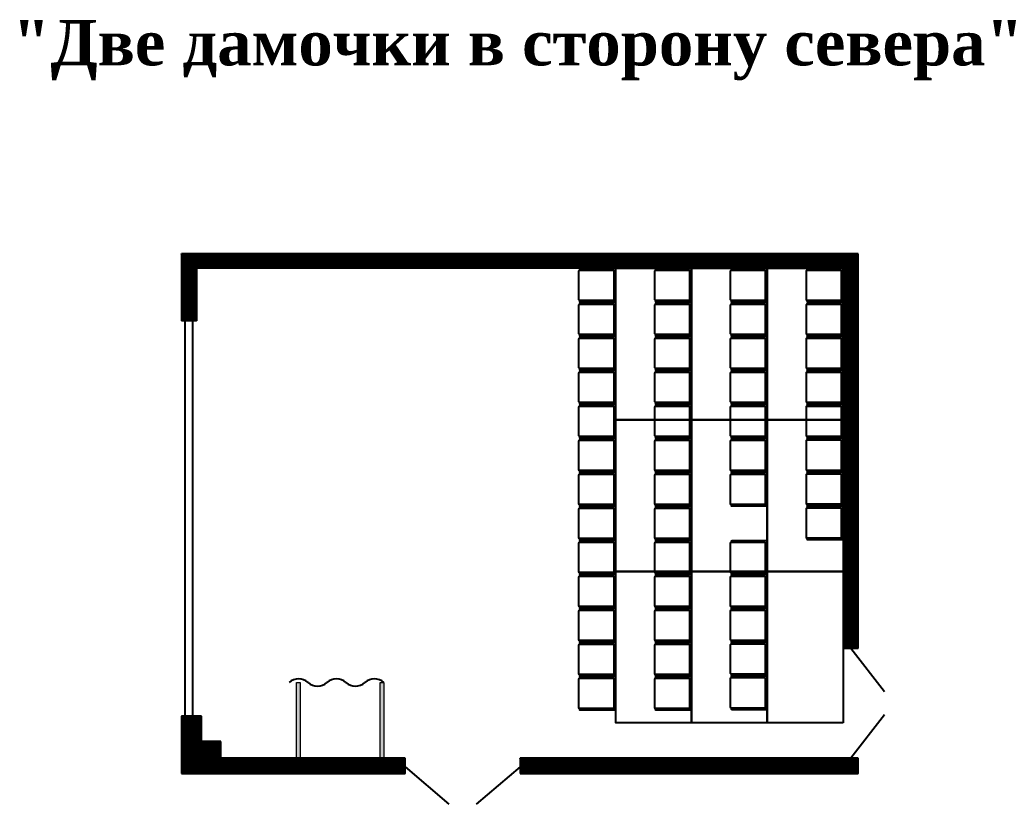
# Model space of a CAD drawing. Header units: millimetres. Extents: x -520232 to 211296, y -156633 to 78411.
# Drawn here: x 86079 to 99219, y -88011 to -77663 of the extents above; entities that cross this region are included whole.
import ezdxf

# ---------------------------------------------------------------- set-up
doc = ezdxf.new("R2010")
doc.units = ezdxf.units.MM
for name, color, linetype in [('Декорации', 10, 'Continuous'), ('Партер', 7, 'Continuous'), ('План планшет1', 7, 'Continuous')]:
    doc.layers.add(name, color=color, linetype=linetype)
doc.styles.get("Standard").update_dxf_attribs({"font": 'arial.ttf', "height": 300})

msp = doc.modelspace()

# ---------------------------------------------------------------- hatches: boundary and pattern name
at = {"layer": 'Декорации', "lineweight": 13}
h = msp.add_hatch(color=256, dxfattribs=at)
h.dxf.hatch_style = 1
h.paths.add_polyline_path([(89777.098, -86406.431), (89727.098, -86406.431), (89727.098, -87406.431), (89777.098, -87406.431)])
h = msp.add_hatch(color=256, dxfattribs=at)
h.dxf.hatch_style = 1
h.paths.add_polyline_path([(90879.098, -86406.431), (90829.098, -86406.431), (90829.098, -87406.431), (90879.098, -87406.431)])
at = {"layer": 'План планшет1'}
h = msp.add_hatch(dxfattribs=at)
h.set_pattern_fill('ANSI31', color=256)
h.set_pattern_definition([(45, (-71450.583, -149248.7782), (-2.24506403, 2.24506403), [])])
h.paths.add_polyline_path([(97137.098, -80751.267), (88409.098, -80751.267), (88209.098, -80751.267), (88209.098, -81634.431), (88409.098, -81634.431), (88409.098, -80939.431), (96937.098, -80939.431), (96937.098, -85951.431), (97137.098, -85951.431), (97137.098, -80951.267)])
h.paths.add_polyline_path([(97137.098, -87606.431), (97137.098, -87406.431), (92675.098, -87406.431), (92675.098, -87606.431)])
h.paths.add_polyline_path([(91159.098, -87406.431), (88727.098, -87406.431), (88727.098, -87186.431), (88472.098, -87186.431), (88472.098, -86850.431), (88409.098, -86850.431), (88209.098, -86850.431), (88209.098, -87406.431), (88209.098, -87606.431), (91159.098, -87606.431)])

# ---------------------------------------------------------------- linework, layer by layer
at = {"color": 5}
for points in [[(93474.189, -80943.169), (93922.189, -80943.169, -0.414213562), (93933.189, -80954.169), (93933.189, -81377.169, -0.414213562), (93922.189, -81388.169), (93474.189, -81388.169)], [(94474.189, -80943.169), (94922.189, -80943.169, -0.414213562), (94933.189, -80954.169), (94933.189, -81377.169, -0.414213562), (94922.189, -81388.169), (94474.189, -81388.169)], [(95474.189, -80943.169), (95922.189, -80943.169, -0.414213562), (95933.189, -80954.169), (95933.189, -81377.169, -0.414213562), (95922.189, -81388.169), (95474.189, -81388.169)], [(96474.189, -80943.169), (96922.189, -80943.169, -0.414213562), (96933.189, -80954.169), (96933.189, -81377.169, -0.414213562), (96922.189, -81388.169), (96474.189, -81388.169)], [(93474.189, -81391.908), (93922.189, -81391.908, -0.414213562), (93933.189, -81402.908), (93933.189, -81825.908, -0.414213562), (93922.189, -81836.908), (93474.189, -81836.908)], [(94474.189, -81391.908), (94922.189, -81391.908, -0.414213562), (94933.189, -81402.908), (94933.189, -81825.908, -0.414213562), (94922.189, -81836.908), (94474.189, -81836.908)], [(95474.189, -81391.908), (95922.189, -81391.908, -0.414213562), (95933.189, -81402.908), (95933.189, -81825.908, -0.414213562), (95922.189, -81836.908), (95474.189, -81836.908)], [(96474.189, -81391.311), (96922.189, -81391.311, -0.414213562), (96933.189, -81402.311), (96933.189, -81825.311, -0.414213562), (96922.189, -81836.311), (96474.189, -81836.311)], [(93474.189, -81840.646), (93922.189, -81840.646, -0.414213562), (93933.189, -81851.646), (93933.189, -82274.646, -0.414213562), (93922.189, -82285.646), (93474.189, -82285.646)], [(94474.189, -81840.646), (94922.189, -81840.646, -0.414213562), (94933.189, -81851.646), (94933.189, -82274.646, -0.414213562), (94922.189, -82285.646), (94474.189, -82285.646)], [(95474.189, -81840.646), (95922.189, -81840.646, -0.414213562), (95933.189, -81851.646), (95933.189, -82274.646, -0.414213562), (95922.189, -82285.646), (95474.189, -82285.646)], [(96474.189, -81839.453), (96922.189, -81839.453, -0.414213562), (96933.189, -81850.453), (96933.189, -82273.453, -0.414213562), (96922.189, -82284.453), (96474.189, -82284.453)], [(93474.189, -82289.384), (93922.189, -82289.384, -0.414213562), (93933.189, -82300.384), (93933.189, -82723.384, -0.414213562), (93922.189, -82734.384), (93474.189, -82734.384)], [(94474.189, -82289.384), (94922.189, -82289.384, -0.414213562), (94933.189, -82300.384), (94933.189, -82723.384, -0.414213562), (94922.189, -82734.384), (94474.189, -82734.384)], [(95474.189, -82289.384), (95922.189, -82289.384, -0.414213562), (95933.189, -82300.384), (95933.189, -82723.384, -0.414213562), (95922.189, -82734.384), (95474.189, -82734.384)], [(96474.189, -82287.594), (96922.189, -82287.594, -0.414213562), (96933.189, -82298.594), (96933.189, -82721.594, -0.414213562), (96922.189, -82732.594), (96474.189, -82732.594)], [(93474.189, -82738.122), (93922.189, -82738.122, -0.414213562), (93933.189, -82749.122), (93933.189, -83172.122, -0.414213562), (93922.189, -83183.122), (93474.189, -83183.122)], [(94474.189, -82738.122), (94922.189, -82738.122, -0.414213562), (94933.189, -82749.122), (94933.189, -83172.122, -0.414213562), (94922.189, -83183.122), (94474.189, -83183.122)], [(95474.189, -82738.122), (95922.189, -82738.122, -0.414213562), (95933.189, -82749.122), (95933.189, -83172.122, -0.414213562), (95922.189, -83183.122), (95474.189, -83183.122)], [(96474.189, -82735.736), (96922.189, -82735.736, -0.414213562), (96933.189, -82746.736), (96933.189, -83169.736, -0.414213562), (96922.189, -83180.736), (96474.189, -83180.736)], [(93474.189, -83186.861), (93922.189, -83186.861, -0.414213562), (93933.189, -83197.861), (93933.189, -83620.861, -0.414213562), (93922.189, -83631.861), (93474.189, -83631.861)], [(94474.189, -83186.861), (94922.189, -83186.861, -0.414213562), (94933.189, -83197.861), (94933.189, -83620.861, -0.414213562), (94922.189, -83631.861), (94474.189, -83631.861)], [(95474.189, -83186.861), (95922.189, -83186.861, -0.414213562), (95933.189, -83197.861), (95933.189, -83620.861, -0.414213562), (95922.189, -83631.861), (95474.189, -83631.861)], [(96474.189, -83183.878), (96922.189, -83183.878, -0.414213562), (96933.189, -83194.878), (96933.189, -83617.878, -0.414213562), (96922.189, -83628.878), (96474.189, -83628.878)], [(93474.189, -83635.599), (93922.189, -83635.599, -0.414213562), (93933.189, -83646.599), (93933.189, -84069.599, -0.414213562), (93922.189, -84080.599), (93474.189, -84080.599)], [(94474.189, -83635.599), (94922.189, -83635.599, -0.414213562), (94933.189, -83646.599), (94933.189, -84069.599, -0.414213562), (94922.189, -84080.599), (94474.189, -84080.599)], [(95474.189, -83635.599), (95922.189, -83635.599, -0.414213562), (95933.189, -83646.599), (95933.189, -84069.599, -0.414213562), (95922.189, -84080.599), (95474.189, -84080.599)], [(96474.189, -83632.019), (96922.189, -83632.019, -0.414213562), (96933.189, -83643.019), (96933.189, -84066.019, -0.414213562), (96922.189, -84077.019), (96474.189, -84077.019)], [(93474.189, -84084.337), (93922.189, -84084.337, -0.414213562), (93933.189, -84095.337), (93933.189, -84518.337, -0.414213562), (93922.189, -84529.337), (93474.189, -84529.337)], [(94474.189, -84084.337), (94922.189, -84084.337, -0.414213562), (94933.189, -84095.337), (94933.189, -84518.337, -0.414213562), (94922.189, -84529.337), (94474.189, -84529.337)], [(96474.189, -84080.161), (96922.189, -84080.161, -0.414213562), (96933.189, -84091.161), (96933.189, -84514.161, -0.414213562), (96922.189, -84525.161), (96474.189, -84525.161)], [(93474.189, -84533.076), (93922.189, -84533.076, -0.414213562), (93933.189, -84544.076), (93933.189, -84967.076, -0.414213562), (93922.189, -84978.076), (93474.189, -84978.076)], [(94474.189, -84533.076), (94922.189, -84533.076, -0.414213562), (94933.189, -84544.076), (94933.189, -84967.076, -0.414213562), (94922.189, -84978.076), (94474.189, -84978.076)], [(95474.189, -84533.076), (95922.189, -84533.076, -0.414213562), (95933.189, -84544.076), (95933.189, -84967.076, -0.414213562), (95922.189, -84978.076), (95474.189, -84978.076)], [(93474.189, -84981.988), (93922.189, -84981.988, -0.414213562), (93933.189, -84992.988), (93933.189, -85415.988, -0.414213562), (93922.189, -85426.988), (93474.189, -85426.988)], [(94474.189, -84981.988), (94922.189, -84981.988, -0.414213562), (94933.189, -84992.988), (94933.189, -85415.988, -0.414213562), (94922.189, -85426.988), (94474.189, -85426.988)], [(95474.189, -84981.814), (95922.189, -84981.814, -0.414213562), (95933.189, -84992.814), (95933.189, -85415.814, -0.414213562), (95922.189, -85426.814), (95474.189, -85426.814)], [(93474.189, -85430.726), (93922.189, -85430.726, -0.414213562), (93933.189, -85441.726), (93933.189, -85864.726, -0.414213562), (93922.189, -85875.726), (93474.189, -85875.726)], [(94474.189, -85430.726), (94922.189, -85430.726, -0.414213562), (94933.189, -85441.726), (94933.189, -85864.726, -0.414213562), (94922.189, -85875.726), (94474.189, -85875.726)], [(95474.189, -85427.851), (95922.189, -85427.851, -0.414213562), (95933.189, -85438.851), (95933.189, -85861.851, -0.414213562), (95922.189, -85872.851), (95474.189, -85872.851)], [(93474.189, -85879.464), (93922.189, -85879.464, -0.414213562), (93933.189, -85890.464), (93933.189, -86313.464, -0.414213562), (93922.189, -86324.464), (93474.189, -86324.464)], [(94474.189, -85879.464), (94922.189, -85879.464, -0.414213562), (94933.189, -85890.464), (94933.189, -86313.464, -0.414213562), (94922.189, -86324.464), (94474.189, -86324.464)], [(95474.189, -85873.887), (95922.189, -85873.887, -0.414213562), (95933.189, -85884.887), (95933.189, -86307.887, -0.414213562), (95922.189, -86318.887), (95474.189, -86318.887)], [(93474.189, -86328.203), (93922.189, -86328.203, -0.414213562), (93933.189, -86339.203), (93933.189, -86762.203, -0.414213562), (93922.189, -86773.203), (93474.189, -86773.203)], [(94474.189, -86328.203), (94922.189, -86328.203, -0.414213562), (94933.189, -86339.203), (94933.189, -86762.203, -0.414213562), (94922.189, -86773.203), (94474.189, -86773.203)], [(95474.189, -86319.924), (95922.189, -86319.924, -0.414213562), (95933.189, -86330.924), (95933.189, -86753.924, -0.414213562), (95922.189, -86764.924), (95474.189, -86764.924)]]:
    msp.add_lwpolyline(points, format="xyb", dxfattribs=at)
for points in [[(93911.189, -80965.169), (93911.189, -81366.169), (93464.189, -81366.169, -0.414213562), (93453.189, -81355.169), (93453.189, -80976.169, -0.414213562), (93464.189, -80965.169)], [(94911.189, -80965.169), (94911.189, -81366.169), (94464.189, -81366.169, -0.414213562), (94453.189, -81355.169), (94453.189, -80976.169, -0.414213562), (94464.189, -80965.169)], [(95911.189, -80965.169), (95911.189, -81366.169), (95464.189, -81366.169, -0.414213562), (95453.189, -81355.169), (95453.189, -80976.169, -0.414213562), (95464.189, -80965.169)], [(96911.189, -80965.169), (96911.189, -81366.169), (96464.189, -81366.169, -0.414213562), (96453.189, -81355.169), (96453.189, -80976.169, -0.414213562), (96464.189, -80965.169)], [(93911.189, -81413.908), (93911.189, -81814.908), (93464.189, -81814.908, -0.414213562), (93453.189, -81803.908), (93453.189, -81424.908, -0.414213562), (93464.189, -81413.908)], [(94911.189, -81413.908), (94911.189, -81814.908), (94464.189, -81814.908, -0.414213562), (94453.189, -81803.908), (94453.189, -81424.908, -0.414213562), (94464.189, -81413.908)], [(95911.189, -81413.908), (95911.189, -81814.908), (95464.189, -81814.908, -0.414213562), (95453.189, -81803.908), (95453.189, -81424.908, -0.414213562), (95464.189, -81413.908)], [(96911.189, -81413.311), (96911.189, -81814.311), (96464.189, -81814.311, -0.414213562), (96453.189, -81803.311), (96453.189, -81424.311, -0.414213562), (96464.189, -81413.311)], [(93911.189, -81862.646), (93911.189, -82263.646), (93464.189, -82263.646, -0.414213562), (93453.189, -82252.646), (93453.189, -81873.646, -0.414213562), (93464.189, -81862.646)], [(94911.189, -81862.646), (94911.189, -82263.646), (94464.189, -82263.646, -0.414213562), (94453.189, -82252.646), (94453.189, -81873.646, -0.414213562), (94464.189, -81862.646)], [(95911.189, -81862.646), (95911.189, -82263.646), (95464.189, -82263.646, -0.414213562), (95453.189, -82252.646), (95453.189, -81873.646, -0.414213562), (95464.189, -81862.646)], [(96911.189, -81861.453), (96911.189, -82262.453), (96464.189, -82262.453, -0.414213562), (96453.189, -82251.453), (96453.189, -81872.453, -0.414213562), (96464.189, -81861.453)], [(93911.189, -82311.384), (93911.189, -82712.384), (93464.189, -82712.384, -0.414213562), (93453.189, -82701.384), (93453.189, -82322.384, -0.414213562), (93464.189, -82311.384)], [(94911.189, -82311.384), (94911.189, -82712.384), (94464.189, -82712.384, -0.414213562), (94453.189, -82701.384), (94453.189, -82322.384, -0.414213562), (94464.189, -82311.384)], [(95911.189, -82311.384), (95911.189, -82712.384), (95464.189, -82712.384, -0.414213562), (95453.189, -82701.384), (95453.189, -82322.384, -0.414213562), (95464.189, -82311.384)], [(96911.189, -82309.594), (96911.189, -82710.594), (96464.189, -82710.594, -0.414213562), (96453.189, -82699.594), (96453.189, -82320.594, -0.414213562), (96464.189, -82309.594)], [(93911.189, -82760.122), (93911.189, -83161.122), (93464.189, -83161.122, -0.414213562), (93453.189, -83150.122), (93453.189, -82771.122, -0.414213562), (93464.189, -82760.122)], [(94911.189, -82760.122), (94911.189, -83161.122), (94464.189, -83161.122, -0.414213562), (94453.189, -83150.122), (94453.189, -82771.122, -0.414213562), (94464.189, -82760.122)], [(95911.189, -82760.122), (95911.189, -83161.122), (95464.189, -83161.122, -0.414213562), (95453.189, -83150.122), (95453.189, -82771.122, -0.414213562), (95464.189, -82760.122)], [(96911.189, -82757.736), (96911.189, -83158.736), (96464.189, -83158.736, -0.414213562), (96453.189, -83147.736), (96453.189, -82768.736, -0.414213562), (96464.189, -82757.736)], [(93911.189, -83208.861), (93911.189, -83609.861), (93464.189, -83609.861, -0.414213562), (93453.189, -83598.861), (93453.189, -83219.861, -0.414213562), (93464.189, -83208.861)], [(94911.189, -83208.861), (94911.189, -83609.861), (94464.189, -83609.861, -0.414213562), (94453.189, -83598.861), (94453.189, -83219.861, -0.414213562), (94464.189, -83208.861)], [(95911.189, -83208.861), (95911.189, -83609.861), (95464.189, -83609.861, -0.414213562), (95453.189, -83598.861), (95453.189, -83219.861, -0.414213562), (95464.189, -83208.861)], [(96911.189, -83205.878), (96911.189, -83606.878), (96464.189, -83606.878, -0.414213562), (96453.189, -83595.878), (96453.189, -83216.878, -0.414213562), (96464.189, -83205.878)], [(93911.189, -83657.599), (93911.189, -84058.599), (93464.189, -84058.599, -0.414213562), (93453.189, -84047.599), (93453.189, -83668.599, -0.414213562), (93464.189, -83657.599)], [(94911.189, -83657.599), (94911.189, -84058.599), (94464.189, -84058.599, -0.414213562), (94453.189, -84047.599), (94453.189, -83668.599, -0.414213562), (94464.189, -83657.599)], [(95911.189, -83657.599), (95911.189, -84058.599), (95464.189, -84058.599, -0.414213562), (95453.189, -84047.599), (95453.189, -83668.599, -0.414213562), (95464.189, -83657.599)], [(96911.189, -83654.019), (96911.189, -84055.019), (96464.189, -84055.019, -0.414213562), (96453.189, -84044.019), (96453.189, -83665.019, -0.414213562), (96464.189, -83654.019)], [(93911.189, -84106.337), (93911.189, -84507.337), (93464.189, -84507.337, -0.414213562), (93453.189, -84496.337), (93453.189, -84117.337, -0.414213562), (93464.189, -84106.337)], [(94911.189, -84106.337), (94911.189, -84507.337), (94464.189, -84507.337, -0.414213562), (94453.189, -84496.337), (94453.189, -84117.337, -0.414213562), (94464.189, -84106.337)], [(96911.189, -84102.161), (96911.189, -84503.161), (96464.189, -84503.161, -0.414213562), (96453.189, -84492.161), (96453.189, -84113.161, -0.414213562), (96464.189, -84102.161)], [(93911.189, -84555.076), (93911.189, -84956.076), (93464.189, -84956.076, -0.414213562), (93453.189, -84945.076), (93453.189, -84566.076, -0.414213562), (93464.189, -84555.076)], [(94911.189, -84555.076), (94911.189, -84956.076), (94464.189, -84956.076, -0.414213562), (94453.189, -84945.076), (94453.189, -84566.076, -0.414213562), (94464.189, -84555.076)], [(95911.189, -84555.076), (95911.189, -84956.076), (95464.189, -84956.076, -0.414213562), (95453.189, -84945.076), (95453.189, -84566.076, -0.414213562), (95464.189, -84555.076)], [(93911.189, -85003.988), (93911.189, -85404.988), (93464.189, -85404.988, -0.414213562), (93453.189, -85393.988), (93453.189, -85014.988, -0.414213562), (93464.189, -85003.988)], [(94911.189, -85003.988), (94911.189, -85404.988), (94464.189, -85404.988, -0.414213562), (94453.189, -85393.988), (94453.189, -85014.988, -0.414213562), (94464.189, -85003.988)], [(95911.189, -85003.814), (95911.189, -85404.814), (95464.189, -85404.814, -0.414213562), (95453.189, -85393.814), (95453.189, -85014.814, -0.414213562), (95464.189, -85003.814)], [(93911.189, -85452.726), (93911.189, -85853.726), (93464.189, -85853.726, -0.414213562), (93453.189, -85842.726), (93453.189, -85463.726, -0.414213562), (93464.189, -85452.726)], [(94911.189, -85452.726), (94911.189, -85853.726), (94464.189, -85853.726, -0.414213562), (94453.189, -85842.726), (94453.189, -85463.726, -0.414213562), (94464.189, -85452.726)], [(95911.189, -85449.851), (95911.189, -85850.851), (95464.189, -85850.851, -0.414213562), (95453.189, -85839.851), (95453.189, -85460.851, -0.414213562), (95464.189, -85449.851)], [(93911.189, -85901.464), (93911.189, -86302.464), (93464.189, -86302.464, -0.414213562), (93453.189, -86291.464), (93453.189, -85912.464, -0.414213562), (93464.189, -85901.464)], [(94911.189, -85901.464), (94911.189, -86302.464), (94464.189, -86302.464, -0.414213562), (94453.189, -86291.464), (94453.189, -85912.464, -0.414213562), (94464.189, -85901.464)], [(95911.189, -85895.887), (95911.189, -86296.887), (95464.189, -86296.887, -0.414213562), (95453.189, -86285.887), (95453.189, -85906.887, -0.414213562), (95464.189, -85895.887)], [(93911.189, -86350.203), (93911.189, -86751.203), (93464.189, -86751.203, -0.414213562), (93453.189, -86740.203), (93453.189, -86361.203, -0.414213562), (93464.189, -86350.203)], [(94911.189, -86350.203), (94911.189, -86751.203), (94464.189, -86751.203, -0.414213562), (94453.189, -86740.203), (94453.189, -86361.203, -0.414213562), (94464.189, -86350.203)], [(95911.189, -86341.924), (95911.189, -86742.924), (95464.189, -86742.924, -0.414213562), (95453.189, -86731.924), (95453.189, -86352.924, -0.414213562), (95464.189, -86341.924)]]:
    msp.add_lwpolyline(points, format="xyb", close=True, dxfattribs=at)
for points in [[(93911.189, -81015.669), (93911.189, -81315.669), (93933.189, -81315.669), (93933.189, -81015.669)], [(94911.189, -81015.669), (94911.189, -81315.669), (94933.189, -81315.669), (94933.189, -81015.669)], [(95911.189, -81015.669), (95911.189, -81315.669), (95933.189, -81315.669), (95933.189, -81015.669)], [(96911.189, -81015.669), (96911.189, -81315.669), (96933.189, -81315.669), (96933.189, -81015.669)], [(93911.189, -81464.408), (93911.189, -81764.408), (93933.189, -81764.408), (93933.189, -81464.408)], [(94911.189, -81464.408), (94911.189, -81764.408), (94933.189, -81764.408), (94933.189, -81464.408)], [(95911.189, -81464.408), (95911.189, -81764.408), (95933.189, -81764.408), (95933.189, -81464.408)], [(96911.189, -81463.811), (96911.189, -81763.811), (96933.189, -81763.811), (96933.189, -81463.811)], [(93911.189, -81913.146), (93911.189, -82213.146), (93933.189, -82213.146), (93933.189, -81913.146)], [(94911.189, -81913.146), (94911.189, -82213.146), (94933.189, -82213.146), (94933.189, -81913.146)], [(95911.189, -81913.146), (95911.189, -82213.146), (95933.189, -82213.146), (95933.189, -81913.146)], [(96911.189, -81911.953), (96911.189, -82211.953), (96933.189, -82211.953), (96933.189, -81911.953)], [(93911.189, -82361.884), (93911.189, -82661.884), (93933.189, -82661.884), (93933.189, -82361.884)], [(94911.189, -82361.884), (94911.189, -82661.884), (94933.189, -82661.884), (94933.189, -82361.884)], [(95911.189, -82361.884), (95911.189, -82661.884), (95933.189, -82661.884), (95933.189, -82361.884)], [(96911.189, -82360.094), (96911.189, -82660.094), (96933.189, -82660.094), (96933.189, -82360.094)], [(93911.189, -82810.622), (93911.189, -83110.622), (93933.189, -83110.622), (93933.189, -82810.622)], [(94911.189, -82810.622), (94911.189, -83110.622), (94933.189, -83110.622), (94933.189, -82810.622)], [(95911.189, -82810.622), (95911.189, -83110.622), (95933.189, -83110.622), (95933.189, -82810.622)], [(96911.189, -82808.236), (96911.189, -83108.236), (96933.189, -83108.236), (96933.189, -82808.236)], [(93911.189, -83259.361), (93911.189, -83559.361), (93933.189, -83559.361), (93933.189, -83259.361)], [(94911.189, -83259.361), (94911.189, -83559.361), (94933.189, -83559.361), (94933.189, -83259.361)], [(95911.189, -83259.361), (95911.189, -83559.361), (95933.189, -83559.361), (95933.189, -83259.361)], [(96911.189, -83256.378), (96911.189, -83556.378), (96933.189, -83556.378), (96933.189, -83256.378)], [(93911.189, -83708.099), (93911.189, -84008.099), (93933.189, -84008.099), (93933.189, -83708.099)], [(94911.189, -83708.099), (94911.189, -84008.099), (94933.189, -84008.099), (94933.189, -83708.099)], [(95911.189, -83708.099), (95911.189, -84008.099), (95933.189, -84008.099), (95933.189, -83708.099)], [(96911.189, -83704.519), (96911.189, -84004.519), (96933.189, -84004.519), (96933.189, -83704.519)], [(93911.189, -84156.837), (93911.189, -84456.837), (93933.189, -84456.837), (93933.189, -84156.837)], [(94911.189, -84156.837), (94911.189, -84456.837), (94933.189, -84456.837), (94933.189, -84156.837)], [(96911.189, -84152.661), (96911.189, -84452.661), (96933.189, -84452.661), (96933.189, -84152.661)], [(93911.189, -84605.576), (93911.189, -84905.576), (93933.189, -84905.576), (93933.189, -84605.576)], [(94911.189, -84605.576), (94911.189, -84905.576), (94933.189, -84905.576), (94933.189, -84605.576)], [(95911.189, -84605.576), (95911.189, -84905.576), (95933.189, -84905.576), (95933.189, -84605.576)], [(93911.189, -85054.488), (93911.189, -85354.488), (93933.189, -85354.488), (93933.189, -85054.488)], [(94911.189, -85054.488), (94911.189, -85354.488), (94933.189, -85354.488), (94933.189, -85054.488)], [(95911.189, -85054.314), (95911.189, -85354.314), (95933.189, -85354.314), (95933.189, -85054.314)], [(93911.189, -85503.226), (93911.189, -85803.226), (93933.189, -85803.226), (93933.189, -85503.226)], [(94911.189, -85503.226), (94911.189, -85803.226), (94933.189, -85803.226), (94933.189, -85503.226)], [(95911.189, -85500.351), (95911.189, -85800.351), (95933.189, -85800.351), (95933.189, -85500.351)], [(93911.189, -85951.964), (93911.189, -86251.964), (93933.189, -86251.964), (93933.189, -85951.964)], [(94911.189, -85951.964), (94911.189, -86251.964), (94933.189, -86251.964), (94933.189, -85951.964)], [(95911.189, -85946.387), (95911.189, -86246.387), (95933.189, -86246.387), (95933.189, -85946.387)], [(93911.189, -86400.703), (93911.189, -86700.703), (93933.189, -86700.703), (93933.189, -86400.703)], [(94911.189, -86400.703), (94911.189, -86700.703), (94933.189, -86700.703), (94933.189, -86400.703)], [(95911.189, -86392.424), (95911.189, -86692.424), (95933.189, -86692.424), (95933.189, -86392.424)]]:
    msp.add_lwpolyline(points, close=True, dxfattribs=at)
for centre in [(93474.189, -80954.169), (94474.189, -80954.169), (95474.189, -80954.169), (96474.189, -80954.169), (93474.189, -81377.169), (93474.189, -81402.908), (94474.189, -81377.169), (94474.189, -81402.908), (95474.189, -81377.169), (95474.189, -81402.908), (96474.189, -81377.169), (96474.189, -81402.311), (93474.189, -81825.908), (93474.189, -81851.646), (94474.189, -81825.908), (94474.189, -81851.646), (95474.189, -81825.908), (95474.189, -81851.646), (96474.189, -81825.311), (96474.189, -81850.453), (93474.189, -82274.646), (93474.189, -82300.384), (94474.189, -82274.646), (94474.189, -82300.384), (95474.189, -82274.646), (95474.189, -82300.384), (96474.189, -82273.453), (96474.189, -82298.594), (93474.189, -82723.384), (93474.189, -82749.122), (94474.189, -82723.384), (94474.189, -82749.122), (95474.189, -82723.384), (95474.189, -82749.122), (96474.189, -82721.594), (96474.189, -82746.736), (93474.189, -83172.122), (94474.189, -83172.122), (95474.189, -83172.122), (96474.189, -83169.736), (93474.189, -83197.861), (94474.189, -83197.861), (95474.189, -83197.861), (96474.189, -83194.878), (93474.189, -83620.861), (93474.189, -83646.599), (94474.189, -83620.861), (94474.189, -83646.599), (95474.189, -83620.861), (95474.189, -83646.599), (96474.189, -83617.878), (96474.189, -83643.019), (93474.189, -84069.599), (93474.189, -84095.337), (94474.189, -84069.599), (94474.189, -84095.337), (95474.189, -84069.599), (96474.189, -84066.019), (96474.189, -84091.161), (93474.189, -84518.337), (93474.189, -84544.076), (94474.189, -84518.337), (94474.189, -84544.076), (95474.189, -84544.076), (96474.189, -84514.161), (93474.189, -84967.076), (93474.189, -84992.988), (94474.189, -84967.076), (94474.189, -84992.988), (95474.189, -84967.076), (95474.189, -84992.814), (93474.189, -85415.988), (94474.189, -85415.988), (95474.189, -85415.814), (93474.189, -85441.726), (94474.189, -85441.726), (95474.189, -85438.851), (93474.189, -85864.726), (93474.189, -85890.464), (94474.189, -85864.726), (94474.189, -85890.464), (95474.189, -85861.851), (95474.189, -85884.887), (93474.189, -86313.464), (93474.189, -86339.203), (94474.189, -86313.464), (94474.189, -86339.203), (95474.189, -86307.887), (95474.189, -86330.924), (93474.189, -86762.203), (94474.189, -86762.203), (95474.189, -86753.924)]:
    msp.add_circle(centre, 11, dxfattribs=at)
at = {"layer": 'Декорации', "lineweight": 13}
for points in [[(89727.098, -87406.431), (89727.098, -86406.431), (89777.098, -86406.431), (89777.098, -87406.431), (89727.098, -87406.431)], [(90829.098, -87406.431), (90829.098, -86406.431), (90879.098, -86406.431), (90879.098, -87406.431), (90829.098, -87406.431)]]:
    msp.add_lwpolyline(points, dxfattribs=at)
at = {"layer": 'Декорации', "color": 1, "ltscale": 10}
for centre, start, end in [((89754.098, -86542.844), 47.5, 132.5), ((90004.098, -86270.017), 227.5, 312.5), ((90254.098, -86542.844), 47.5, 132.5), ((90504.098, -86270.017), 227.5, 312.5), ((90754.098, -86542.844), 47.5, 132.5)]:
    msp.add_arc(centre, 185.023, start, end, dxfattribs=at)
at = {"layer": 'Партер', "color": 30, "true_color": 0xf26722}
for points in [[(94937.098, -82939.431), (93937.098, -82939.431), (93937.098, -80939.431), (94937.098, -80939.431), (94937.098, -82939.431)], [(95937.098, -82939.431), (94937.098, -82939.431), (94937.098, -80939.431), (95937.098, -80939.431), (95937.098, -82939.431)], [(96937.098, -82939.431), (95937.098, -82939.431), (95937.098, -80939.431), (96937.098, -80939.431), (96937.098, -82939.431)], [(94937.098, -84939.431), (93937.098, -84939.431), (93937.098, -82939.431), (94937.098, -82939.431), (94937.098, -84939.431)], [(95937.098, -84939.431), (94937.098, -84939.431), (94937.098, -82939.431), (95937.098, -82939.431), (95937.098, -84939.431)], [(96937.098, -84939.431), (95937.098, -84939.431), (95937.098, -82939.431), (96937.098, -82939.431), (96937.098, -84939.431)], [(94937.098, -86939.431), (93937.098, -86939.431), (93937.098, -84939.431), (94937.098, -84939.431), (94937.098, -86939.431)], [(95937.098, -86939.431), (94937.098, -86939.431), (94937.098, -84939.431), (95937.098, -84939.431), (95937.098, -86939.431)], [(96937.098, -86939.431), (95937.098, -86939.431), (95937.098, -84939.431), (96937.098, -84939.431), (96937.098, -86939.431)]]:
    msp.add_lwpolyline(points, dxfattribs=at)
at = {"layer": 'План планшет1'}
for p, q in [((88409.098, -80751.267), (88209.098, -80751.267)), ((88209.098, -80751.267), (88209.098, -81634.431)), ((97137.098, -80751.267), (88409.098, -80751.267)), ((97137.098, -80951.267), (97137.098, -80751.267)), ((96937.098, -80939.431), (88409.098, -80939.431)), ((88409.098, -80939.431), (88409.098, -81634.431)), ((96937.098, -80939.431), (96937.098, -85951.431)), ((97137.098, -85951.431), (97137.098, -80951.267)), ((88409.098, -81634.431), (88209.098, -81634.431)), ((88259.098, -86850.431), (88259.098, -81634.431)), ((88359.098, -86850.431), (88359.098, -81634.431)), ((96937.098, -85951.431), (97137.098, -85951.431)), ((97040.652, -85951.431), (97482.356, -86526.972)), ((88409.098, -86850.431), (88209.098, -86850.431)), ((88209.098, -86850.431), (88209.098, -87406.431)), ((88472.098, -86850.431), (88409.098, -86850.431)), ((88472.098, -87186.431), (88472.098, -86850.431)), ((97040.652, -87402.431), (97482.356, -86826.89)), ((88727.098, -87186.431), (88472.098, -87186.431)), ((88727.098, -87406.431), (88727.098, -87186.431)), ((88209.098, -87406.431), (88209.098, -87606.431)), ((91159.098, -87406.431), (88727.098, -87406.431)), ((91159.098, -87606.431), (91159.098, -87406.431)), ((97137.098, -87406.431), (92675.098, -87406.431)), ((92675.098, -87406.431), (92675.098, -87606.431)), ((97137.098, -87606.431), (97137.098, -87406.431)), ((88209.098, -87606.431), (91159.098, -87606.431)), ((91159.098, -87520.511), (91737.252, -88010.717)), ((92675.098, -87520.511), (92096.945, -88010.717)), ((92675.098, -87606.431), (97137.098, -87606.431))]:
    msp.add_line(p, q, dxfattribs=at)

# ---------------------------------------------------------------- texts
at = {"layer": 'Партер', "insert": (92648.462, -78061.914), "char_height": 600, "width": 15854.2162, "attachment_point": 5}
msp.add_mtext('{\\fTimes New Roman|b1|i0|c204|p18;"Две дамочки в сторону севера"}', dxfattribs=at)

doc.saveas('drawing.dxf')
